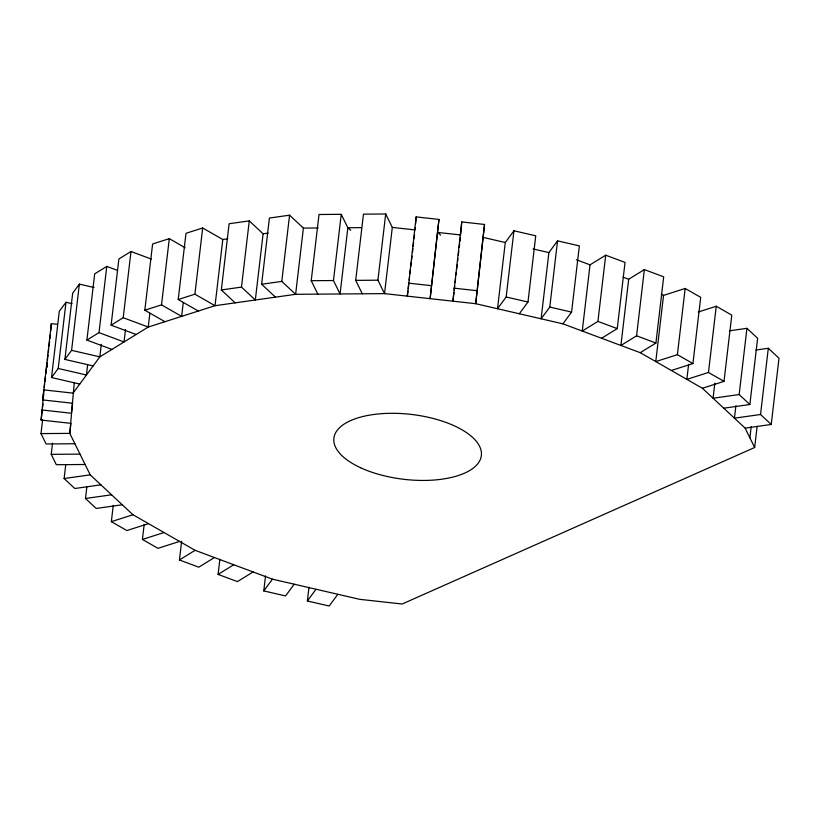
<?xml version="1.0" encoding="UTF-8"?>
<svg xmlns="http://www.w3.org/2000/svg" width="820" height="820" viewBox="0 0 820 820"><rect width="100%" height="100%" fill="white"/><g stroke="black" fill="none" stroke-linecap="round" stroke-linejoin="round"><path stroke-width="1.23" d="M70.602 423.315L41.092 420.055L43.081 399.996M72.242 403.194L42.722 399.934L51.322 323.654L57.472 324.341M50.707 331.198L51.322 323.654M438.956 219.422L430.121 298.664L438.956 219.422L416.16 216.9L407.325 296.143L407.909 291.141M415.299 227.56L415.104 229.928L392.308 227.406L385.697 213.979L363.465 214.153L355.695 280.368L362.307 293.796M415.586 224.003L416.16 216.9M74.23 383.135L69.782 433.38L90.21 474.852L132.963 514.745L195.109 550.322L272.424 579.166L359.642 599.317L402.148 604.012L754.656 447.494L745.134 428.153L702.381 388.26L640.236 352.682L562.92 323.838L475.702 303.697L484.538 224.454L461.752 221.933L452.906 301.176L453.942 292.433M460.789 233.782L461.752 221.933M484.538 224.454L475.702 303.697L384.529 293.621L295.62 294.308L215.024 305.706L148.246 327.047L99.825 356.864L73.062 393.128L43.542 389.869M42.722 399.934L43.901 389.941M44.198 387.44L44.639 383.688M44.926 381.187L45.51 376.195M45.807 373.694L47.129 362.45M47.427 359.949L48.011 354.957M48.308 352.457L48.739 348.705M49.036 346.214L49.62 341.212M49.917 338.711L50.358 334.97M43.521 396.255L43.819 393.754M45.284 381.259L45.572 378.758M46.894 367.514L47.191 365.013M41.092 420.055L42.261 410.061M42.558 407.56L42.999 403.809M74.886 443.743L46.104 443.968L41 433.595L42.609 419.86M79.745 384.067L51.516 377.538L59.296 311.333L65.989 302.262L72.119 303.677M51.516 377.538L58.21 368.477L65.989 302.262M85.106 464.489L56.324 464.704L51.219 454.341L52.541 443.097M93.131 365.935L64.893 359.406L72.672 293.201L79.366 284.13L94.095 287.533M64.893 359.406L71.586 350.345L79.366 284.13M72.59 403.255L71.422 413.249L41.912 409.99M100.901 484.825L74.815 488.515L64.124 478.542L65.733 464.807M70.961 423.376L69.782 433.38L41 433.595M111.93 349.412L86.899 340.074L94.679 273.859L106.784 266.408L117.506 270.405M87.617 365.002L86.438 374.996L58.21 368.477M86.899 340.074L99.005 332.623L106.784 266.408M101.29 344.369L99.825 356.864L71.586 350.345M122.272 504.771L96.186 508.461L85.495 498.488L86.817 487.244M136.14 334.498L111.11 325.161L118.89 258.946L130.995 251.494L151.259 259.058M111.11 325.161L123.215 317.709L130.995 251.494M125.501 329.466L124.035 341.96L99.005 332.623M148.502 523.642L126.874 530.55L111.346 521.653L113.252 505.407M164.943 321.717L144.822 310.196L152.602 243.981L169.299 238.651L185.176 247.742M149.855 313.301L148.246 327.047L123.215 317.709M144.822 310.196L161.519 304.866L169.299 238.651M179.57 541.425L157.952 548.334L142.413 539.437L144.176 524.452M198.327 311.046L178.217 299.526L185.986 233.31L202.683 227.98L222.804 239.501L227.847 238.784M183.249 302.641L181.64 316.377L161.519 304.866M178.217 299.526L194.904 294.195L202.683 227.98M214.44 557.538L198.768 567.184L179.436 559.978L181.64 541.241M222.804 239.501L215.024 305.706L194.904 294.195M235.176 302.857L221.338 289.952L229.118 223.737L249.27 220.887L263.107 233.802L268.14 233.085M263.107 233.802L255.327 300.007L241.49 287.103L249.27 220.887M253.093 571.96L237.421 581.605L218.089 574.4L219.852 559.404M275.469 297.158L261.631 284.253L269.411 218.038L289.562 215.188L303.4 228.093L318.221 227.98M303.4 228.093L295.62 294.308L281.783 281.404L289.562 215.188M294.226 584.209L285.565 595.945L263.763 590.912L265.526 575.917M317.853 294.144L311.231 280.707L319.011 214.502L341.243 214.327L347.854 227.755L350.755 230.256M361.435 227.652L347.854 227.755L340.074 293.97L333.463 280.542L341.243 214.327M337.84 594.274L329.179 606.021L307.367 600.978L308.986 587.243M392.308 227.406L384.529 293.621L377.917 280.194L385.697 213.979M408.206 288.65L408.79 283.648M409.231 279.897L409.529 277.406M409.969 273.654L410.41 269.903M410.851 266.162L411.291 262.41M411.578 259.909L412.019 256.168M412.46 252.416L412.901 248.665M413.198 246.174L413.639 242.423M414.079 238.671L414.52 234.93M454.229 289.931L454.669 286.19M455.11 282.439L455.551 278.687M455.992 274.946L456.289 272.445M456.73 268.693L457.17 264.952M457.611 261.201L457.898 258.7M458.339 254.948L458.78 251.207M459.22 247.455L459.661 243.714M459.958 241.213L460.399 237.462M513.945 230.779L505.284 242.515L497.504 308.73L506.165 296.994L513.945 230.779L535.747 235.811L527.977 302.026L519.306 313.763M557.559 240.854L548.898 252.591L541.118 318.806L549.779 307.059L557.559 240.854L579.361 245.887L571.581 312.102L562.92 323.838M605.703 255.184L590.021 264.839L582.251 331.054L597.923 321.399L605.703 255.184L625.035 262.4L617.255 328.615L601.572 338.26M644.356 269.606L628.684 279.261L620.904 345.476L636.576 335.821L644.356 269.606L663.687 276.822L655.908 343.037L640.236 352.682M663.554 295.364L655.774 361.579L677.392 354.67L692.931 363.567L700.71 297.353L685.171 288.455L663.554 295.364L661.33 294.093M677.392 354.67L685.171 288.455M688.605 364.377L686.852 379.373L708.47 372.464L724.009 381.361L731.778 315.146L716.249 306.249L698.23 312.01M708.47 372.464L716.249 306.249M714.835 383.247L713.072 398.233L739.158 394.543L749.849 404.516L757.629 338.301L746.938 328.328L729.544 330.788M735.909 405.685L734.443 418.179L760.54 414.489L771.22 424.463L779 358.248L768.309 348.274L755.886 350.037M739.158 394.543L746.938 328.328M749.89 437.818L751.212 426.574M754.656 447.494L757.147 426.256M760.54 414.489L768.309 348.274M263.763 590.912L272.424 579.166M307.367 600.978L316.038 589.242M179.436 559.978L195.109 550.322M218.089 574.4L233.772 564.744M111.346 521.653L132.963 514.745M142.413 539.437L164.031 532.539M671.313 370.476L692.931 363.567M702.381 388.26L724.009 381.361M221.338 289.952L241.49 287.103M261.631 284.253L281.783 281.404M64.124 478.542L90.21 474.852M85.495 498.488L111.592 494.798M723.763 408.206L749.849 404.516M745.134 428.153L771.22 424.463M311.231 280.707L333.463 280.542M355.695 280.368L377.917 280.194M51.219 454.341L80.001 454.116M460.686 234.961L437.9 232.449L440.606 235.155M408.391 283.115L431.176 285.637M453.972 288.148L476.768 290.669M483.482 237.482L505.284 242.515M533.143 248.952L548.898 252.591M506.165 296.994L527.977 302.026M549.779 307.059L571.581 312.102M576.378 259.745L590.021 264.839M622.995 277.139L628.684 279.261M597.923 321.399L617.255 328.615M636.576 335.821L655.908 343.037M360.615 467.748A74.241 32.656 6.7 0 0 480.438 459.2A74.241 32.656 6.7 0 0 381.853 413.659A74.241 32.656 6.7 0 0 360.615 467.748"/></g></svg>
